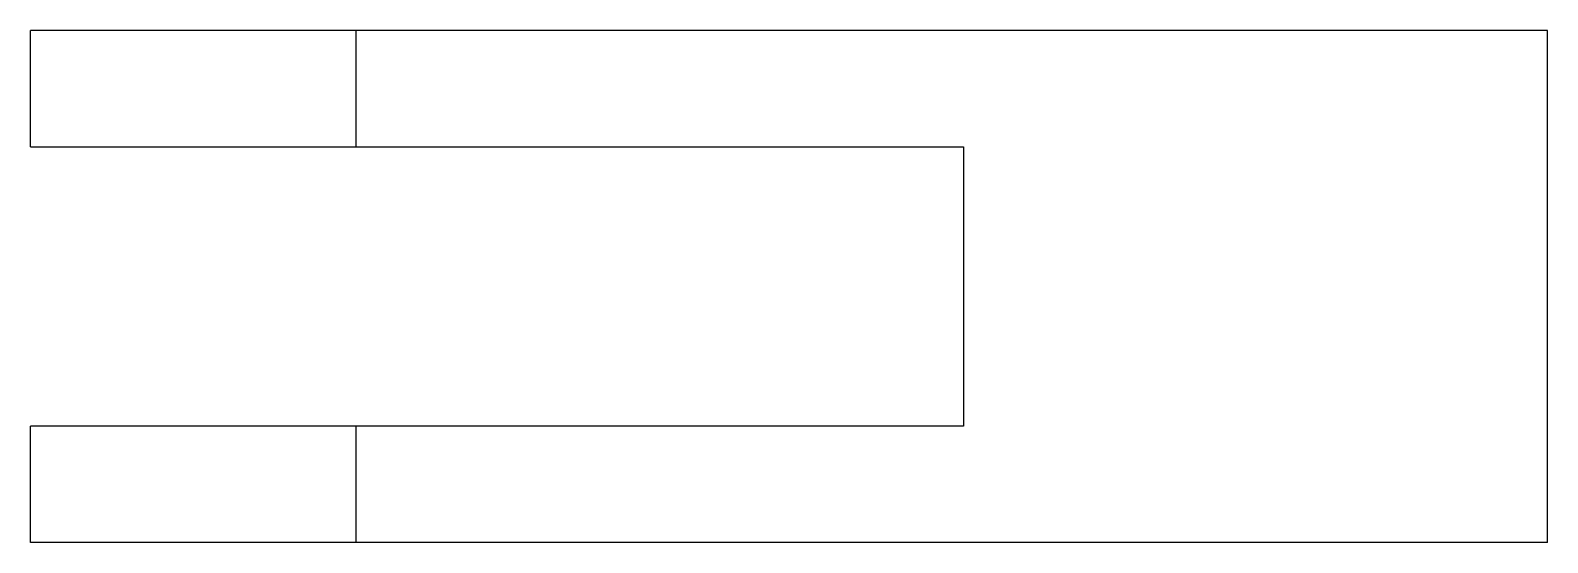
# Model space of a CAD drawing. Header units: metres. Extents: x -20.1 to 45.1, y -22 to 0.
import ezdxf

# ---------------------------------------------------------------- set-up
doc = ezdxf.new("R2010")
doc.units = ezdxf.units.M

msp = doc.modelspace()

# ---------------------------------------------------------------- linework, layer by layer
for points in [[(-20.1, -5), (-20.1, -4.9), (-20.1, -4.8), (-20.1, -4.7), (-20.1, -4.6), (-20.1, -4.5), (-20.1, -4.4), (-20.1, -4.3), (-20.1, -4.2), (-20.1, -4.1), (-20.1, -4), (-20.1, -3.9), (-20.1, -3.8), (-20.1, -3.7), (-20.1, -3.6), (-20.1, -3.5), (-20.1, -3.4), (-20.1, -3.3), (-20.1, -3.2), (-20.1, -3.1), (-20.1, -3), (-20.1, -2.9), (-20.1, -2.8), (-20.1, -2.7), (-20.1, -2.6), (-20.1, -2.5), (-20.1, -2.4), (-20.1, -2.3), (-20.1, -2.2), (-20.1, -2.1), (-20.1, -2), (-20.1, -1.9), (-20.1, -1.8), (-20.1, -1.7), (-20.1, -1.6), (-20.1, -1.5), (-20.1, -1.4), (-20.1, -1.3), (-20.1, -1.2), (-20.1, -1.1), (-20.1, -1), (-20.1, -0.9), (-20.1, -0.8), (-20.1, -0.7), (-20.1, -0.6), (-20.1, -0.5), (-20.1, -0.4), (-20.1, -0.3), (-20.1, -0.2), (-20.1, -0.1), (-20.1, 0)], [(-6.1, 0), (-6.149, 0), (-6.198, 0), (-6.247, 0), (-6.338, 0), (-6.483, 0), (-6.628, 0), (-6.773, 0), (-6.993, 0), (-7.227, 0), (-7.46, 0), (-7.716, 0), (-8.026, 0), (-8.337, 0), (-8.647, 0), (-9.001, 0), (-9.373, 0), (-9.744, 0), (-10.122, 0), (-10.536, 0), (-10.951, 0), (-11.365, 0), (-11.792, 0), (-12.228, 0), (-12.664, 0), (-13.1, 0), (-13.536, 0), (-13.972, 0), (-14.408, 0), (-14.835, 0), (-15.249, 0), (-15.664, 0), (-16.078, 0), (-16.456, 0), (-16.827, 0), (-17.199, 0), (-17.553, 0), (-17.863, 0), (-18.174, 0), (-18.484, 0), (-18.74, 0), (-18.973, 0), (-19.207, 0), (-19.427, 0), (-19.572, 0), (-19.717, 0), (-19.862, 0), (-19.953, 0), (-20.002, 0), (-20.051, 0), (-20.1, 0)], [(-6.1, -5), (-6.1, -4.9), (-6.1, -4.8), (-6.1, -4.7), (-6.1, -4.6), (-6.1, -4.5), (-6.1, -4.4), (-6.1, -4.3), (-6.1, -4.2), (-6.1, -4.1), (-6.1, -4), (-6.1, -3.9), (-6.1, -3.8), (-6.1, -3.7), (-6.1, -3.6), (-6.1, -3.5), (-6.1, -3.4), (-6.1, -3.3), (-6.1, -3.2), (-6.1, -3.1), (-6.1, -3), (-6.1, -2.9), (-6.1, -2.8), (-6.1, -2.7), (-6.1, -2.6), (-6.1, -2.5), (-6.1, -2.4), (-6.1, -2.3), (-6.1, -2.2), (-6.1, -2.1), (-6.1, -2), (-6.1, -1.9), (-6.1, -1.8), (-6.1, -1.7), (-6.1, -1.6), (-6.1, -1.5), (-6.1, -1.4), (-6.1, -1.3), (-6.1, -1.2), (-6.1, -1.1), (-6.1, -1), (-6.1, -0.9), (-6.1, -0.8), (-6.1, -0.7), (-6.1, -0.6), (-6.1, -0.5), (-6.1, -0.4), (-6.1, -0.3), (-6.1, -0.2), (-6.1, -0.1), (-6.1, 0)], [(45.1, 0), (44.076, 0), (43.052, 0), (42.028, 0), (41.004, 0), (39.98, 0), (38.956, 0), (37.932, 0), (36.908, 0), (35.884, 0), (34.86, 0), (33.836, 0), (32.812, 0), (31.788, 0), (30.764, 0), (29.74, 0), (28.716, 0), (27.692, 0), (26.668, 0), (25.644, 0), (24.62, 0), (23.596, 0), (22.572, 0), (21.548, 0), (20.524, 0), (19.5, 0), (18.476, 0), (17.452, 0), (16.428, 0), (15.404, 0), (14.38, 0), (13.356, 0), (12.332, 0), (11.308, 0), (10.284, 0), (9.26, 0), (8.236, 0), (7.212, 0), (6.188, 0), (5.164, 0), (4.14, 0), (3.116, 0), (2.092, 0), (1.068, 0), (0.044, 0), (-0.98, 0), (-2.004, 0), (-3.028, 0), (-4.052, 0), (-5.076, 0), (-6.1, 0)], [(45.1, -22), (45.1, -21.56), (45.1, -21.12), (45.1, -20.68), (45.1, -20.24), (45.1, -19.8), (45.1, -19.36), (45.1, -18.92), (45.1, -18.48), (45.1, -18.04), (45.1, -17.6), (45.1, -17.16), (45.1, -16.72), (45.1, -16.28), (45.1, -15.84), (45.1, -15.4), (45.1, -14.96), (45.1, -14.52), (45.1, -14.08), (45.1, -13.64), (45.1, -13.2), (45.1, -12.76), (45.1, -12.32), (45.1, -11.88), (45.1, -11.44), (45.1, -11), (45.1, -10.56), (45.1, -10.12), (45.1, -9.68), (45.1, -9.24), (45.1, -8.8), (45.1, -8.36), (45.1, -7.92), (45.1, -7.48), (45.1, -7.04), (45.1, -6.6), (45.1, -6.16), (45.1, -5.72), (45.1, -5.28), (45.1, -4.84), (45.1, -4.4), (45.1, -3.96), (45.1, -3.52), (45.1, -3.08), (45.1, -2.64), (45.1, -2.2), (45.1, -1.76), (45.1, -1.32), (45.1, -0.88), (45.1, -0.44), (45.1, 0)], [(-20.1, -5), (-20.051, -5), (-20.002, -5), (-19.953, -5), (-19.862, -5), (-19.717, -5), (-19.572, -5), (-19.427, -5), (-19.207, -5), (-18.973, -5), (-18.74, -5), (-18.484, -5), (-18.174, -5), (-17.863, -5), (-17.553, -5), (-17.199, -5), (-16.827, -5), (-16.456, -5), (-16.078, -5), (-15.664, -5), (-15.249, -5), (-14.835, -5), (-14.408, -5), (-13.972, -5), (-13.536, -5), (-13.1, -5), (-12.664, -5), (-12.228, -5), (-11.792, -5), (-11.365, -5), (-10.951, -5), (-10.536, -5), (-10.122, -5), (-9.744, -5), (-9.373, -5), (-9.001, -5), (-8.647, -5), (-8.337, -5), (-8.026, -5), (-7.716, -5), (-7.46, -5), (-7.227, -5), (-6.993, -5), (-6.773, -5), (-6.628, -5), (-6.483, -5), (-6.338, -5), (-6.247, -5), (-6.198, -5), (-6.149, -5), (-6.1, -5)], [(-6.1, -5), (-5.578, -5), (-5.056, -5), (-4.534, -5), (-4.012, -5), (-3.49, -5), (-2.968, -5), (-2.446, -5), (-1.924, -5), (-1.402, -5), (-0.88, -5), (-0.358, -5), (0.164, -5), (0.686, -5), (1.208, -5), (1.73, -5), (2.252, -5), (2.774, -5), (3.296, -5), (3.818, -5), (4.34, -5), (4.862, -5), (5.384, -5), (5.906, -5), (6.428, -5), (6.95, -5), (7.472, -5), (7.994, -5), (8.516, -5), (9.038, -5), (9.56, -5), (10.082, -5), (10.604, -5), (11.126, -5), (11.648, -5), (12.17, -5), (12.692, -5), (13.214, -5), (13.736, -5), (14.258, -5), (14.78, -5), (15.302, -5), (15.824, -5), (16.346, -5), (16.868, -5), (17.39, -5), (17.912, -5), (18.434, -5), (18.956, -5), (19.478, -5), (20, -5)], [(20, -5), (20, -5.24), (20, -5.48), (20, -5.72), (20, -5.96), (20, -6.2), (20, -6.44), (20, -6.68), (20, -6.92), (20, -7.16), (20, -7.4), (20, -7.64), (20, -7.88), (20, -8.12), (20, -8.36), (20, -8.6), (20, -8.84), (20, -9.08), (20, -9.32), (20, -9.56), (20, -9.8), (20, -10.04), (20, -10.28), (20, -10.52), (20, -10.76), (20, -11), (20, -11.24), (20, -11.48), (20, -11.72), (20, -11.96), (20, -12.2), (20, -12.44), (20, -12.68), (20, -12.92), (20, -13.16), (20, -13.4), (20, -13.64), (20, -13.88), (20, -14.12), (20, -14.36), (20, -14.6), (20, -14.84), (20, -15.08), (20, -15.32), (20, -15.56), (20, -15.8), (20, -16.04), (20, -16.28), (20, -16.52), (20, -16.76), (20, -17)], [(-6.1, -17), (-6.149, -17), (-6.198, -17), (-6.247, -17), (-6.338, -17), (-6.483, -17), (-6.628, -17), (-6.773, -17), (-6.993, -17), (-7.227, -17), (-7.46, -17), (-7.716, -17), (-8.026, -17), (-8.337, -17), (-8.647, -17), (-9.001, -17), (-9.373, -17), (-9.744, -17), (-10.122, -17), (-10.536, -17), (-10.951, -17), (-11.365, -17), (-11.792, -17), (-12.228, -17), (-12.664, -17), (-13.1, -17), (-13.536, -17), (-13.972, -17), (-14.408, -17), (-14.835, -17), (-15.249, -17), (-15.664, -17), (-16.078, -17), (-16.456, -17), (-16.827, -17), (-17.199, -17), (-17.553, -17), (-17.863, -17), (-18.174, -17), (-18.484, -17), (-18.74, -17), (-18.973, -17), (-19.207, -17), (-19.427, -17), (-19.572, -17), (-19.717, -17), (-19.862, -17), (-19.953, -17), (-20.002, -17), (-20.051, -17), (-20.1, -17)], [(-20.1, -22), (-20.1, -21.9), (-20.1, -21.8), (-20.1, -21.7), (-20.1, -21.6), (-20.1, -21.5), (-20.1, -21.4), (-20.1, -21.3), (-20.1, -21.2), (-20.1, -21.1), (-20.1, -21), (-20.1, -20.9), (-20.1, -20.8), (-20.1, -20.7), (-20.1, -20.6), (-20.1, -20.5), (-20.1, -20.4), (-20.1, -20.3), (-20.1, -20.2), (-20.1, -20.1), (-20.1, -20), (-20.1, -19.9), (-20.1, -19.8), (-20.1, -19.7), (-20.1, -19.6), (-20.1, -19.5), (-20.1, -19.4), (-20.1, -19.3), (-20.1, -19.2), (-20.1, -19.1), (-20.1, -19), (-20.1, -18.9), (-20.1, -18.8), (-20.1, -18.7), (-20.1, -18.6), (-20.1, -18.5), (-20.1, -18.4), (-20.1, -18.3), (-20.1, -18.2), (-20.1, -18.1), (-20.1, -18), (-20.1, -17.9), (-20.1, -17.8), (-20.1, -17.7), (-20.1, -17.6), (-20.1, -17.5), (-20.1, -17.4), (-20.1, -17.3), (-20.1, -17.2), (-20.1, -17.1), (-20.1, -17)], [(20, -17), (19.478, -17), (18.956, -17), (18.434, -17), (17.912, -17), (17.39, -17), (16.868, -17), (16.346, -17), (15.824, -17), (15.302, -17), (14.78, -17), (14.258, -17), (13.736, -17), (13.214, -17), (12.692, -17), (12.17, -17), (11.648, -17), (11.126, -17), (10.604, -17), (10.082, -17), (9.56, -17), (9.038, -17), (8.516, -17), (7.994, -17), (7.472, -17), (6.95, -17), (6.428, -17), (5.906, -17), (5.384, -17), (4.862, -17), (4.34, -17), (3.818, -17), (3.296, -17), (2.774, -17), (2.252, -17), (1.73, -17), (1.208, -17), (0.686, -17), (0.164, -17), (-0.358, -17), (-0.88, -17), (-1.402, -17), (-1.924, -17), (-2.446, -17), (-2.968, -17), (-3.49, -17), (-4.012, -17), (-4.534, -17), (-5.056, -17), (-5.578, -17), (-6.1, -17)], [(-6.1, -22), (-6.1, -21.9), (-6.1, -21.8), (-6.1, -21.7), (-6.1, -21.6), (-6.1, -21.5), (-6.1, -21.4), (-6.1, -21.3), (-6.1, -21.2), (-6.1, -21.1), (-6.1, -21), (-6.1, -20.9), (-6.1, -20.8), (-6.1, -20.7), (-6.1, -20.6), (-6.1, -20.5), (-6.1, -20.4), (-6.1, -20.3), (-6.1, -20.2), (-6.1, -20.1), (-6.1, -20), (-6.1, -19.9), (-6.1, -19.8), (-6.1, -19.7), (-6.1, -19.6), (-6.1, -19.5), (-6.1, -19.4), (-6.1, -19.3), (-6.1, -19.2), (-6.1, -19.1), (-6.1, -19), (-6.1, -18.9), (-6.1, -18.8), (-6.1, -18.7), (-6.1, -18.6), (-6.1, -18.5), (-6.1, -18.4), (-6.1, -18.3), (-6.1, -18.2), (-6.1, -18.1), (-6.1, -18), (-6.1, -17.9), (-6.1, -17.8), (-6.1, -17.7), (-6.1, -17.6), (-6.1, -17.5), (-6.1, -17.4), (-6.1, -17.3), (-6.1, -17.2), (-6.1, -17.1), (-6.1, -17)], [(-6.1, -22), (-6.149, -22), (-6.198, -22), (-6.247, -22), (-6.338, -22), (-6.483, -22), (-6.628, -22), (-6.773, -22), (-6.993, -22), (-7.227, -22), (-7.46, -22), (-7.716, -22), (-8.026, -22), (-8.337, -22), (-8.647, -22), (-9.001, -22), (-9.373, -22), (-9.744, -22), (-10.122, -22), (-10.536, -22), (-10.951, -22), (-11.365, -22), (-11.792, -22), (-12.228, -22), (-12.664, -22), (-13.1, -22), (-13.536, -22), (-13.972, -22), (-14.408, -22), (-14.835, -22), (-15.249, -22), (-15.664, -22), (-16.078, -22), (-16.456, -22), (-16.827, -22), (-17.199, -22), (-17.553, -22), (-17.863, -22), (-18.174, -22), (-18.484, -22), (-18.74, -22), (-18.973, -22), (-19.207, -22), (-19.427, -22), (-19.572, -22), (-19.717, -22), (-19.862, -22), (-19.953, -22), (-20.002, -22), (-20.051, -22), (-20.1, -22)], [(45.1, -22), (44.076, -22), (43.052, -22), (42.028, -22), (41.004, -22), (39.98, -22), (38.956, -22), (37.932, -22), (36.908, -22), (35.884, -22), (34.86, -22), (33.836, -22), (32.812, -22), (31.788, -22), (30.764, -22), (29.74, -22), (28.716, -22), (27.692, -22), (26.668, -22), (25.644, -22), (24.62, -22), (23.596, -22), (22.572, -22), (21.548, -22), (20.524, -22), (19.5, -22), (18.476, -22), (17.452, -22), (16.428, -22), (15.404, -22), (14.38, -22), (13.356, -22), (12.332, -22), (11.308, -22), (10.284, -22), (9.26, -22), (8.236, -22), (7.212, -22), (6.188, -22), (5.164, -22), (4.14, -22), (3.116, -22), (2.092, -22), (1.068, -22), (0.044, -22), (-0.98, -22), (-2.004, -22), (-3.028, -22), (-4.052, -22), (-5.076, -22), (-6.1, -22)]]:
    msp.add_lwpolyline(points)

doc.saveas('drawing.dxf')
